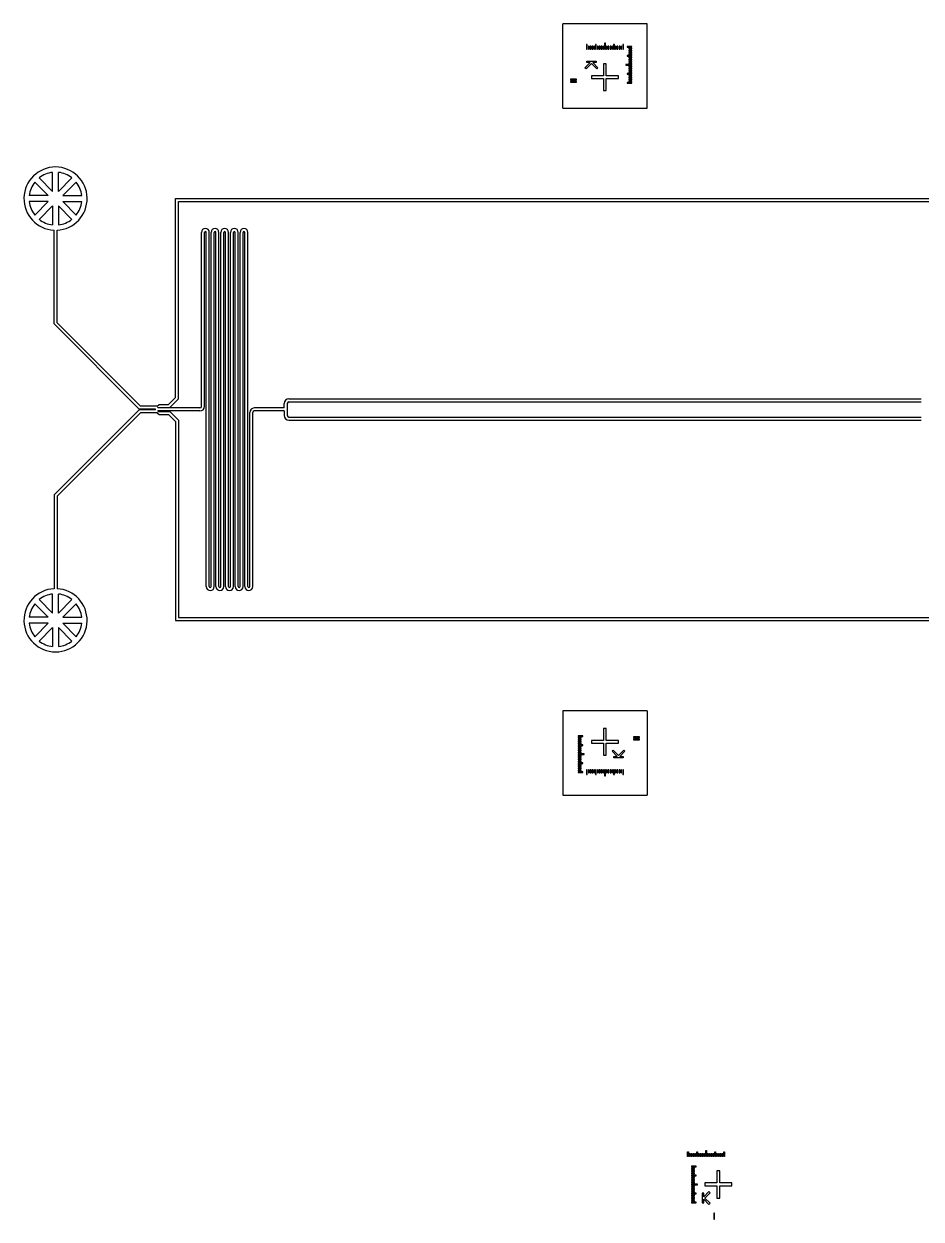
# Model space of a CAD drawing. Extents: x -24493 to 76507, y 84496 to 185496.
# Drawn here: x -42 to 14857, y 114158 to 133996 of the extents above; entities that cross this region are included whole.
import ezdxf

# ---------------------------------------------------------------- set-up
doc = ezdxf.new("R2010")
doc.units = 13
doc.layers.add('CHROME', color=10, linetype='Continuous')
doc.layers.add('CL - Main', color=150, linetype='Continuous')

msp = doc.modelspace()

# ---------------------------------------------------------------- linework, layer by layer
at = {"layer": 'CHROME'}
for p, q in [((9313, 133653), (9301, 133653)), ((9301, 133653), (9301, 133578)), ((9301, 133578), (9313, 133578)), ((9313, 133578), (9313, 133653)), ((9343, 133628), (9331, 133628)), ((9331, 133628), (9331, 133578)), ((9331, 133578), (9343, 133578)), ((9343, 133578), (9343, 133628)), ((9373, 133628), (9361, 133628)), ((9361, 133628), (9361, 133578)), ((9361, 133578), (9373, 133578)), ((9373, 133578), (9373, 133628)), ((9403, 133628), (9391, 133628)), ((9391, 133628), (9391, 133578)), ((9391, 133578), (9403, 133578)), ((9403, 133578), (9403, 133628)), ((9433, 133628), (9421, 133628)), ((9421, 133628), (9421, 133578)), ((9421, 133578), (9433, 133578)), ((9433, 133578), (9433, 133628)), ((9463, 133653), (9451, 133653)), ((9451, 133653), (9451, 133578)), ((9451, 133578), (9463, 133578)), ((9463, 133578), (9463, 133653)), ((9493, 133628), (9481, 133628)), ((9481, 133628), (9481, 133578)), ((9481, 133578), (9493, 133578)), ((9493, 133578), (9493, 133628)), ((9523, 133628), (9511, 133628)), ((9511, 133628), (9511, 133578)), ((9511, 133578), (9523, 133578)), ((9523, 133578), (9523, 133628)), ((9553, 133628), (9541, 133628)), ((9541, 133628), (9541, 133578)), ((9541, 133578), (9553, 133578)), ((9553, 133578), (9553, 133628)), ((9583, 133628), (9571, 133628)), ((9571, 133628), (9571, 133578)), ((9571, 133578), (9583, 133578)), ((9583, 133578), (9583, 133628)), ((9613, 133678), (9601, 133678)), ((9601, 133678), (9601, 133578)), ((9601, 133578), (9613, 133578)), ((9613, 133578), (9613, 133678)), ((9643, 133628), (9631, 133628)), ((9631, 133628), (9631, 133578)), ((9631, 133578), (9643, 133578)), ((9643, 133578), (9643, 133628)), ((9673, 133628), (9661, 133628)), ((9661, 133628), (9661, 133578)), ((9661, 133578), (9673, 133578)), ((9673, 133578), (9673, 133628)), ((9703, 133628), (9691, 133628)), ((9691, 133628), (9691, 133578)), ((9691, 133578), (9703, 133578)), ((9703, 133578), (9703, 133628)), ((9733, 133628), (9721, 133628)), ((9721, 133628), (9721, 133578)), ((9721, 133578), (9733, 133578)), ((9733, 133578), (9733, 133628)), ((9763, 133653), (9751, 133653)), ((9751, 133653), (9751, 133578)), ((9751, 133578), (9763, 133578)), ((9763, 133578), (9763, 133653)), ((9793, 133628), (9781, 133628)), ((9781, 133628), (9781, 133578)), ((9781, 133578), (9793, 133578)), ((9793, 133578), (9793, 133628)), ((9823, 133628), (9811, 133628)), ((9811, 133628), (9811, 133578)), ((9811, 133578), (9823, 133578)), ((9823, 133578), (9823, 133628)), ((9853, 133628), (9841, 133628)), ((9841, 133628), (9841, 133578)), ((9841, 133578), (9853, 133578)), ((9853, 133578), (9853, 133628)), ((9883, 133628), (9871, 133628)), ((9871, 133628), (9871, 133578)), ((9871, 133578), (9883, 133578)), ((9883, 133578), (9883, 133628)), ((9913, 133653), (9901, 133653)), ((9901, 133653), (9901, 133578)), ((9901, 133578), (9913, 133578)), ((9913, 133578), (9913, 133653)), ((10052, 133622), (9977, 133622)), ((9977, 133622), (9977, 133610)), ((9977, 133610), (10052, 133610)), ((10052, 133592), (10002, 133592)), ((10002, 133592), (10002, 133580)), ((10002, 133580), (10052, 133580)), ((10052, 133562), (10002, 133562)), ((10002, 133562), (10002, 133550)), ((10002, 133550), (10052, 133550)), ((10052, 133532), (10002, 133532)), ((10002, 133532), (10002, 133520)), ((10002, 133520), (10052, 133520)), ((10052, 133610), (10052, 133622)), ((10052, 133580), (10052, 133592)), ((10052, 133550), (10052, 133562)), ((10052, 133520), (10052, 133532)), ((9275, 133268), (9360, 133354)), ((9382, 133338), (9293, 133250)), ((9304, 133354), (9304, 133380)), ((9304, 133380), (9460, 133380)), ((9360, 133354), (9304, 133354)), ((9470, 133250), (9382, 133338)), ((9460, 133354), (9403, 133354)), ((9403, 133354), (9489, 133268)), ((9460, 133380), (9460, 133354)), ((9585, 133335), (9585, 133135)), ((9629, 133335), (9585, 133335)), ((9629, 133135), (9629, 133335)), ((10052, 133322), (9952, 133322)), ((9952, 133322), (9952, 133310)), ((9952, 133310), (10052, 133310)), ((10052, 133472), (9977, 133472)), ((9977, 133472), (9977, 133460)), ((9977, 133460), (10052, 133460)), ((10052, 133502), (10002, 133502)), ((10002, 133502), (10002, 133490)), ((10002, 133490), (10052, 133490)), ((10052, 133442), (10002, 133442)), ((10002, 133442), (10002, 133430)), ((10002, 133430), (10052, 133430)), ((10052, 133412), (10002, 133412)), ((10002, 133412), (10002, 133400)), ((10002, 133400), (10052, 133400)), ((10052, 133382), (10002, 133382)), ((10002, 133382), (10002, 133370)), ((10002, 133370), (10052, 133370)), ((10052, 133352), (10002, 133352)), ((10002, 133352), (10002, 133340)), ((10002, 133340), (10052, 133340)), ((10052, 133490), (10052, 133502)), ((10052, 133460), (10052, 133472)), ((10052, 133430), (10052, 133442)), ((10052, 133400), (10052, 133412)), ((10052, 133370), (10052, 133382)), ((10052, 133340), (10052, 133352)), ((10052, 133310), (10052, 133322)), ((9293, 133250), (9275, 133268)), ((9585, 133135), (9385, 133135)), ((9385, 133135), (9385, 133091)), ((9489, 133268), (9470, 133250)), ((9829, 133135), (9629, 133135)), ((9829, 133091), (9829, 133135)), ((10052, 133172), (9977, 133172)), ((9977, 133172), (9977, 133160)), ((9977, 133160), (10052, 133160)), ((10052, 133292), (10002, 133292)), ((10002, 133292), (10002, 133280)), ((10002, 133280), (10052, 133280)), ((10052, 133262), (10002, 133262)), ((10002, 133262), (10002, 133250)), ((10002, 133250), (10052, 133250)), ((10052, 133232), (10002, 133232)), ((10002, 133232), (10002, 133220)), ((10002, 133220), (10052, 133220)), ((10052, 133202), (10002, 133202)), ((10002, 133202), (10002, 133190)), ((10002, 133190), (10052, 133190)), ((10052, 133142), (10002, 133142)), ((10002, 133142), (10002, 133130)), ((10002, 133130), (10052, 133130)), ((10052, 133112), (10002, 133112)), ((10002, 133112), (10002, 133100)), ((10052, 133280), (10052, 133292)), ((10052, 133250), (10052, 133262)), ((10052, 133220), (10052, 133232)), ((10052, 133190), (10052, 133202)), ((10052, 133160), (10052, 133172)), ((10052, 133130), (10052, 133142)), ((10052, 133100), (10052, 133112)), ((9132, 133076), (9032, 133076)), ((9032, 133076), (9032, 133064)), ((9032, 133064), (9132, 133064)), ((9132, 133039), (9032, 133039)), ((9032, 133039), (9032, 133027)), ((9032, 133027), (9132, 133027)), ((9132, 133064), (9132, 133076)), ((9132, 133027), (9132, 133039)), ((9385, 133091), (9585, 133091)), ((9585, 133091), (9585, 132891)), ((9629, 132891), (9629, 133091)), ((9629, 133091), (9829, 133091)), ((10052, 133022), (9977, 133022)), ((9977, 133022), (9977, 133010)), ((9977, 133010), (10052, 133010)), ((10002, 133100), (10052, 133100)), ((10052, 133082), (10002, 133082)), ((10002, 133082), (10002, 133070)), ((10002, 133070), (10052, 133070)), ((10052, 133052), (10002, 133052)), ((10002, 133052), (10002, 133040)), ((10002, 133040), (10052, 133040)), ((10052, 133070), (10052, 133082)), ((10052, 133040), (10052, 133052)), ((10052, 133010), (10052, 133022)), ((9585, 132891), (9629, 132891)), ((433, 131216), (433, 131532)), ((532, 131216), (532, 131532)), ((362, 131146), (139, 131369)), ((433, 131216), (209, 131440)), ((532, 131216), (756, 131440)), ((603, 131146), (826, 131369)), ((362, 131146), (46, 131146)), ((603, 131146), (919, 131146)), ((362, 131046), (46, 131046)), ((362, 131046), (139, 130823)), ((433, 130975), (209, 130752)), ((433, 130975), (433, 130659)), ((532, 130975), (756, 130752)), ((532, 130975), (532, 130659)), ((603, 131046), (826, 130823)), ((603, 131046), (919, 131046)), ((433, 124217), (209, 124441)), ((433, 124217), (433, 124533)), ((532, 124217), (532, 124533)), ((532, 124217), (756, 124441)), ((362, 124147), (139, 124370)), ((603, 124147), (826, 124370)), ((362, 124147), (46, 124147)), ((362, 124047), (46, 124047)), ((362, 124047), (139, 123824)), ((603, 124147), (919, 124147)), ((603, 124047), (826, 123824)), ((603, 124047), (919, 124047)), ((433, 123977), (209, 123753)), ((433, 123977), (433, 123661)), ((532, 123977), (756, 123753)), ((532, 123977), (532, 123661)), ((9629, 122300), (9585, 122300)), ((9585, 122300), (9585, 122100)), ((9629, 122100), (9629, 122300)), ((9237, 122181), (9162, 122181)), ((9162, 122181), (9162, 122169)), ((9162, 122169), (9237, 122169)), ((9212, 122151), (9162, 122151)), ((9162, 122151), (9162, 122139)), ((9162, 122139), (9212, 122139)), ((9212, 122121), (9162, 122121)), ((9162, 122121), (9162, 122109)), ((9162, 122109), (9212, 122109)), ((9212, 122091), (9162, 122091)), ((9162, 122091), (9162, 122079)), ((9162, 122079), (9212, 122079)), ((9212, 122061), (9162, 122061)), ((9162, 122061), (9162, 122049)), ((9162, 122049), (9212, 122049)), ((9237, 122031), (9162, 122031)), ((9162, 122031), (9162, 122019)), ((9162, 122019), (9237, 122019)), ((9212, 122001), (9162, 122001)), ((9162, 122001), (9162, 121989)), ((9212, 122139), (9212, 122151)), ((9212, 122109), (9212, 122121)), ((9212, 122079), (9212, 122091)), ((9212, 122049), (9212, 122061)), ((9212, 121989), (9212, 122001)), ((9237, 122169), (9237, 122181)), ((9237, 122019), (9237, 122031)), ((9585, 122100), (9385, 122100)), ((9385, 122100), (9385, 122056)), ((9385, 122056), (9585, 122056)), ((9585, 122056), (9585, 121856)), ((9829, 122100), (9629, 122100)), ((9629, 121856), (9629, 122056)), ((9629, 122056), (9829, 122056)), ((9829, 122056), (9829, 122100)), ((10082, 122164), (10082, 122152)), ((10182, 122164), (10082, 122164)), ((10082, 122152), (10182, 122152)), ((10182, 122127), (10082, 122127)), ((10082, 122127), (10082, 122115)), ((10082, 122115), (10182, 122115)), ((10182, 122152), (10182, 122164)), ((10182, 122115), (10182, 122127)), ((9162, 121989), (9212, 121989)), ((9212, 121971), (9162, 121971)), ((9162, 121971), (9162, 121959)), ((9162, 121959), (9212, 121959)), ((9212, 121941), (9162, 121941)), ((9162, 121941), (9162, 121929)), ((9162, 121929), (9212, 121929)), ((9212, 121911), (9162, 121911)), ((9162, 121911), (9162, 121899)), ((9162, 121899), (9212, 121899)), ((9262, 121881), (9162, 121881)), ((9162, 121881), (9162, 121869)), ((9162, 121869), (9262, 121869)), ((9212, 121851), (9162, 121851)), ((9162, 121851), (9162, 121839)), ((9162, 121839), (9212, 121839)), ((9212, 121821), (9162, 121821)), ((9162, 121821), (9162, 121809)), ((9162, 121809), (9212, 121809)), ((9212, 121959), (9212, 121971)), ((9212, 121929), (9212, 121941)), ((9212, 121899), (9212, 121911)), ((9212, 121839), (9212, 121851)), ((9212, 121809), (9212, 121821)), ((9262, 121869), (9262, 121881)), ((9585, 121856), (9629, 121856)), ((9725, 121924), (9743, 121942)), ((9810, 121838), (9725, 121924)), ((9743, 121942), (9832, 121853)), ((9754, 121812), (9754, 121838)), ((9754, 121838), (9810, 121838)), ((9910, 121812), (9754, 121812)), ((9832, 121853), (9920, 121942)), ((9939, 121924), (9853, 121838)), ((9853, 121838), (9910, 121838)), ((9910, 121838), (9910, 121812)), ((9920, 121942), (9939, 121924)), ((9212, 121791), (9162, 121791)), ((9162, 121791), (9162, 121779)), ((9162, 121779), (9212, 121779)), ((9212, 121761), (9162, 121761)), ((9162, 121761), (9162, 121749)), ((9162, 121749), (9212, 121749)), ((9237, 121731), (9162, 121731)), ((9162, 121731), (9162, 121719)), ((9162, 121719), (9237, 121719)), ((9212, 121701), (9162, 121701)), ((9162, 121701), (9162, 121689)), ((9162, 121689), (9212, 121689)), ((9212, 121671), (9162, 121671)), ((9162, 121671), (9162, 121659)), ((9162, 121659), (9212, 121659)), ((9212, 121641), (9162, 121641)), ((9162, 121641), (9162, 121629)), ((9162, 121629), (9212, 121629)), ((9212, 121611), (9162, 121611)), ((9162, 121611), (9162, 121599)), ((9212, 121779), (9212, 121791)), ((9212, 121749), (9212, 121761)), ((9212, 121689), (9212, 121701)), ((9212, 121659), (9212, 121671)), ((9212, 121629), (9212, 121641)), ((9212, 121599), (9212, 121611)), ((9237, 121719), (9237, 121731)), ((9301, 121613), (9301, 121538)), ((9313, 121613), (9301, 121613)), ((9313, 121538), (9313, 121613)), ((9331, 121613), (9331, 121563)), ((9343, 121613), (9331, 121613)), ((9343, 121563), (9343, 121613)), ((9361, 121613), (9361, 121563)), ((9373, 121613), (9361, 121613)), ((9373, 121563), (9373, 121613)), ((9391, 121613), (9391, 121563)), ((9403, 121613), (9391, 121613)), ((9403, 121563), (9403, 121613)), ((9421, 121613), (9421, 121563)), ((9433, 121613), (9421, 121613)), ((9433, 121563), (9433, 121613)), ((9451, 121613), (9451, 121538)), ((9463, 121613), (9451, 121613)), ((9463, 121538), (9463, 121613)), ((9481, 121613), (9481, 121563)), ((9493, 121613), (9481, 121613)), ((9493, 121563), (9493, 121613)), ((9511, 121613), (9511, 121563)), ((9523, 121613), (9511, 121613)), ((9523, 121563), (9523, 121613)), ((9541, 121613), (9541, 121563)), ((9553, 121613), (9541, 121613)), ((9553, 121563), (9553, 121613)), ((9571, 121613), (9571, 121563)), ((9583, 121613), (9571, 121613)), ((9583, 121563), (9583, 121613)), ((9601, 121613), (9601, 121513)), ((9613, 121613), (9601, 121613)), ((9613, 121513), (9613, 121613)), ((9631, 121613), (9631, 121563)), ((9643, 121613), (9631, 121613)), ((9643, 121563), (9643, 121613)), ((9661, 121613), (9661, 121563)), ((9673, 121613), (9661, 121613)), ((9673, 121563), (9673, 121613)), ((9691, 121613), (9691, 121563)), ((9703, 121613), (9691, 121613)), ((9703, 121563), (9703, 121613)), ((9721, 121613), (9721, 121563)), ((9733, 121613), (9721, 121613)), ((9733, 121563), (9733, 121613)), ((9751, 121613), (9751, 121538)), ((9763, 121613), (9751, 121613)), ((9763, 121538), (9763, 121613)), ((9781, 121613), (9781, 121563)), ((9793, 121613), (9781, 121613)), ((9793, 121563), (9793, 121613)), ((9811, 121613), (9811, 121563)), ((9823, 121613), (9811, 121613)), ((9823, 121563), (9823, 121613)), ((9841, 121613), (9841, 121563)), ((9853, 121613), (9841, 121613)), ((9853, 121563), (9853, 121613)), ((9871, 121613), (9871, 121563)), ((9883, 121613), (9871, 121613)), ((9883, 121563), (9883, 121613)), ((9901, 121613), (9901, 121538)), ((9913, 121613), (9901, 121613)), ((9913, 121538), (9913, 121613)), ((9162, 121599), (9212, 121599)), ((9237, 121581), (9162, 121581)), ((9162, 121581), (9162, 121569)), ((9162, 121569), (9237, 121569)), ((9237, 121569), (9237, 121581)), ((9301, 121538), (9313, 121538)), ((9331, 121563), (9343, 121563)), ((9361, 121563), (9373, 121563)), ((9391, 121563), (9403, 121563)), ((9421, 121563), (9433, 121563)), ((9451, 121538), (9463, 121538)), ((9481, 121563), (9493, 121563)), ((9511, 121563), (9523, 121563)), ((9541, 121563), (9553, 121563)), ((9571, 121563), (9583, 121563)), ((9601, 121513), (9613, 121513)), ((9631, 121563), (9643, 121563)), ((9661, 121563), (9673, 121563)), ((9691, 121563), (9703, 121563)), ((9721, 121563), (9733, 121563)), ((9751, 121538), (9763, 121538)), ((9781, 121563), (9793, 121563)), ((9811, 121563), (9823, 121563)), ((9841, 121563), (9853, 121563)), ((9871, 121563), (9883, 121563)), ((9901, 121538), (9913, 121538))]:
    msp.add_line(p, q, dxfattribs=at)
for centre, start, end in [((483, 131096), 96.5242, 128.4758), ((483, 131096), 51.5242, 83.4758), ((483, 131096), 141.5242, 173.4758), ((483, 131096), 6.5242, 38.4758), ((483, 131096), 186.5242, 218.4758), ((483, 131096), 321.5242, 353.4758), ((483, 131096), 231.5242, 263.4758), ((483, 131096), 276.5242, 308.4758), ((483, 124097), 96.5242, 128.4758), ((483, 124097), 51.5242, 83.4758), ((483, 124097), 141.5242, 173.4758), ((483, 124097), 6.5242, 38.4758), ((483, 124097), 186.5242, 218.4758), ((483, 124097), 321.5242, 353.4758), ((483, 124097), 231.5242, 263.4758), ((483, 124097), 276.5242, 308.4758)]:
    msp.add_arc(centre, 439, start, end, dxfattribs=at)
at = {"layer": 'CL - Main'}
for p, q in [((8907, 132596), (8907, 133996)), ((10307, 133996), (8907, 133996)), ((10307, 132596), (10307, 133996)), ((8907, 132596), (10307, 132596)), ((2473, 127793), (2473, 131096)), ((2473, 131096), (21881, 131096)), ((2523, 127772), (2523, 131046)), ((2523, 131046), (21831, 131046)), ((458, 129015), (458, 130571)), ((508, 129036), (508, 130571)), ((2907, 127646), (2907, 130536)), ((2957, 127646), (2957, 130536)), ((2987, 124656), (2987, 130536)), ((3037, 124656), (3037, 130536)), ((3067, 124656), (3067, 130536)), ((3117, 124656), (3117, 130536)), ((3147, 124656), (3147, 130536)), ((3197, 124656), (3197, 130536)), ((3227, 124656), (3227, 130536)), ((3277, 124656), (3277, 130536)), ((3307, 124656), (3307, 130536)), ((3357, 124656), (3357, 130536)), ((3387, 124656), (3387, 130536)), ((3437, 124656), (3437, 130536)), ((3467, 124656), (3467, 130536)), ((3517, 124656), (3517, 130536)), ((3547, 124656), (3547, 130536)), ((3597, 124656), (3597, 130536)), ((3627, 124656), (3627, 130536)), ((3677, 124656), (3677, 130536)), ((1872, 127601), (458, 129015)), ((1892, 127651), (508, 129036)), ((2361, 127681), (2473, 127793)), ((2382, 127631), (2523, 127772)), ((4357, 127771), (14857, 127771)), ((1872, 127591), (458, 126177)), ((2142, 127601), (1872, 127601)), ((2142, 127591), (1872, 127591)), ((2172, 127651), (1892, 127651)), ((2142, 127591), (2142, 127601)), ((2172, 127651), (2202, 127681)), ((2182, 127621), (2182, 127631)), ((2182, 127631), (2382, 127631)), ((2882, 127621), (2182, 127621)), ((2182, 127571), (2182, 127561)), ((2882, 127571), (2182, 127571)), ((2182, 127561), (2382, 127561)), ((2202, 127681), (2361, 127681)), ((2382, 127561), (2523, 127419)), ((4282, 127621), (3782, 127621)), ((4282, 127571), (3782, 127571)), ((4282, 127621), (4282, 127696)), ((4282, 127571), (4282, 127496)), ((4332, 127696), (4332, 127496)), ((4357, 127721), (14857, 127721)), ((1892, 127541), (508, 126156)), ((2172, 127541), (1892, 127541)), ((2172, 127541), (2202, 127511)), ((2202, 127511), (2361, 127511)), ((2361, 127511), (2473, 127399)), ((2473, 127399), (2473, 124096)), ((2523, 127419), (2523, 124146)), ((3707, 124656), (3707, 127546)), ((3757, 124656), (3757, 127546)), ((4357, 127471), (14857, 127471)), ((4357, 127421), (14857, 127421)), ((458, 126177), (458, 124621)), ((508, 126156), (508, 124621)), ((2473, 124096), (21881, 124096)), ((2523, 124146), (21831, 124146)), ((10307, 122596), (8907, 122596)), ((8907, 122596), (8907, 121196)), ((10307, 122596), (10307, 121196)), ((8907, 121196), (10307, 121196)), ((10980, 115198), (10980, 115273)), ((10980, 115273), (10992, 115273)), ((10992, 115273), (10992, 115198)), ((11130, 115198), (11130, 115273)), ((11130, 115273), (11142, 115273)), ((11142, 115273), (11142, 115198)), ((11280, 115198), (11280, 115298)), ((11280, 115298), (11292, 115298)), ((11292, 115298), (11292, 115198)), ((11430, 115198), (11430, 115273)), ((11430, 115273), (11442, 115273)), ((11442, 115273), (11442, 115198)), ((11580, 115198), (11580, 115273)), ((11580, 115273), (11592, 115273)), ((11592, 115273), (11592, 115198)), ((10992, 115198), (10980, 115198)), ((11010, 115198), (11010, 115248)), ((11010, 115248), (11022, 115248)), ((11022, 115198), (11010, 115198)), ((11022, 115248), (11022, 115198)), ((11040, 115198), (11040, 115248)), ((11040, 115248), (11052, 115248)), ((11052, 115198), (11040, 115198)), ((11052, 115248), (11052, 115198)), ((11070, 115198), (11070, 115248)), ((11070, 115248), (11082, 115248)), ((11082, 115198), (11070, 115198)), ((11082, 115248), (11082, 115198)), ((11100, 115198), (11100, 115248)), ((11100, 115248), (11112, 115248)), ((11112, 115198), (11100, 115198)), ((11112, 115248), (11112, 115198)), ((11142, 115198), (11130, 115198)), ((11160, 115198), (11160, 115248)), ((11160, 115248), (11172, 115248)), ((11172, 115198), (11160, 115198)), ((11172, 115248), (11172, 115198)), ((11190, 115198), (11190, 115248)), ((11190, 115248), (11202, 115248)), ((11202, 115198), (11190, 115198)), ((11202, 115248), (11202, 115198)), ((11220, 115198), (11220, 115248)), ((11220, 115248), (11232, 115248)), ((11232, 115198), (11220, 115198)), ((11232, 115248), (11232, 115198)), ((11250, 115198), (11250, 115248)), ((11250, 115248), (11262, 115248)), ((11262, 115198), (11250, 115198)), ((11262, 115248), (11262, 115198)), ((11292, 115198), (11280, 115198)), ((11310, 115198), (11310, 115248)), ((11310, 115248), (11322, 115248)), ((11322, 115198), (11310, 115198)), ((11322, 115248), (11322, 115198)), ((11340, 115198), (11340, 115248)), ((11340, 115248), (11352, 115248)), ((11352, 115198), (11340, 115198)), ((11352, 115248), (11352, 115198)), ((11370, 115198), (11370, 115248)), ((11370, 115248), (11382, 115248)), ((11382, 115198), (11370, 115198)), ((11382, 115248), (11382, 115198)), ((11400, 115198), (11400, 115248)), ((11400, 115248), (11412, 115248)), ((11412, 115198), (11400, 115198)), ((11412, 115248), (11412, 115198)), ((11442, 115198), (11430, 115198)), ((11460, 115198), (11460, 115248)), ((11460, 115248), (11472, 115248)), ((11472, 115198), (11460, 115198)), ((11472, 115248), (11472, 115198)), ((11490, 115198), (11490, 115248)), ((11490, 115248), (11502, 115248)), ((11502, 115198), (11490, 115198)), ((11502, 115248), (11502, 115198)), ((11520, 115198), (11520, 115248)), ((11520, 115248), (11532, 115248)), ((11532, 115198), (11520, 115198)), ((11532, 115248), (11532, 115198)), ((11550, 115198), (11550, 115248)), ((11550, 115248), (11562, 115248)), ((11562, 115198), (11550, 115198)), ((11562, 115248), (11562, 115198)), ((11592, 115198), (11580, 115198)), ((11119, 115039), (11044, 115039)), ((11044, 115039), (11044, 115027)), ((11044, 115027), (11119, 115027)), ((11094, 115009), (11044, 115009)), ((11044, 115009), (11044, 114997)), ((11044, 114997), (11094, 114997)), ((11094, 114979), (11044, 114979)), ((11044, 114979), (11044, 114967)), ((11044, 114967), (11094, 114967)), ((11094, 114949), (11044, 114949)), ((11044, 114949), (11044, 114937)), ((11044, 114937), (11094, 114937)), ((11094, 114919), (11044, 114919)), ((11044, 114919), (11044, 114907)), ((11044, 114907), (11094, 114907)), ((11119, 114889), (11044, 114889)), ((11044, 114889), (11044, 114877)), ((11044, 114877), (11119, 114877)), ((11094, 114859), (11044, 114859)), ((11044, 114859), (11044, 114847)), ((11094, 114997), (11094, 115009)), ((11094, 114967), (11094, 114979)), ((11094, 114937), (11094, 114949)), ((11094, 114907), (11094, 114919)), ((11094, 114847), (11094, 114859)), ((11119, 115027), (11119, 115039)), ((11119, 114877), (11119, 114889)), ((11514, 114958), (11464, 114958)), ((11464, 114958), (11464, 114758)), ((11514, 114758), (11514, 114958)), ((11044, 114847), (11094, 114847)), ((11094, 114829), (11044, 114829)), ((11044, 114829), (11044, 114817)), ((11044, 114817), (11094, 114817)), ((11094, 114799), (11044, 114799)), ((11044, 114799), (11044, 114787)), ((11044, 114787), (11094, 114787)), ((11094, 114769), (11044, 114769)), ((11044, 114769), (11044, 114757)), ((11044, 114757), (11094, 114757)), ((11144, 114739), (11044, 114739)), ((11044, 114739), (11044, 114727)), ((11044, 114727), (11144, 114727)), ((11094, 114709), (11044, 114709)), ((11044, 114709), (11044, 114697)), ((11044, 114697), (11094, 114697)), ((11094, 114679), (11044, 114679)), ((11044, 114679), (11044, 114667)), ((11044, 114667), (11094, 114667)), ((11094, 114817), (11094, 114829)), ((11094, 114787), (11094, 114799)), ((11094, 114757), (11094, 114769)), ((11094, 114697), (11094, 114709)), ((11094, 114667), (11094, 114679)), ((11144, 114727), (11144, 114739)), ((11464, 114758), (11264, 114758)), ((11264, 114758), (11264, 114708)), ((11264, 114708), (11464, 114708)), ((11464, 114708), (11464, 114508)), ((11714, 114758), (11514, 114758)), ((11514, 114508), (11514, 114708)), ((11514, 114708), (11714, 114708)), ((11714, 114708), (11714, 114758)), ((11094, 114649), (11044, 114649)), ((11044, 114649), (11044, 114637)), ((11044, 114637), (11094, 114637)), ((11094, 114619), (11044, 114619)), ((11044, 114619), (11044, 114607)), ((11044, 114607), (11094, 114607)), ((11119, 114589), (11044, 114589)), ((11044, 114589), (11044, 114577)), ((11044, 114577), (11119, 114577)), ((11094, 114559), (11044, 114559)), ((11044, 114559), (11044, 114547)), ((11044, 114547), (11094, 114547)), ((11094, 114529), (11044, 114529)), ((11044, 114529), (11044, 114517)), ((11044, 114517), (11094, 114517)), ((11094, 114499), (11044, 114499)), ((11044, 114499), (11044, 114487)), ((11044, 114487), (11094, 114487)), ((11094, 114469), (11044, 114469)), ((11044, 114469), (11044, 114457)), ((11094, 114637), (11094, 114649)), ((11094, 114607), (11094, 114619)), ((11094, 114547), (11094, 114559)), ((11094, 114517), (11094, 114529)), ((11094, 114487), (11094, 114499)), ((11094, 114457), (11094, 114469)), ((11119, 114577), (11119, 114589)), ((11249, 114586), (11223, 114586)), ((11223, 114586), (11223, 114430)), ((11249, 114530), (11334, 114615)), ((11249, 114530), (11249, 114586)), ((11249, 114430), (11249, 114487)), ((11249, 114487), (11334, 114401)), ((11264, 114508), (11353, 114597)), ((11264, 114508), (11353, 114420)), ((11334, 114615), (11353, 114597)), ((11464, 114508), (11514, 114508)), ((11044, 114457), (11094, 114457)), ((11119, 114439), (11044, 114439)), ((11044, 114439), (11044, 114427)), ((11044, 114427), (11119, 114427)), ((11119, 114427), (11119, 114439)), ((11223, 114430), (11249, 114430)), ((11334, 114401), (11353, 114420)), ((11414, 114258), (11414, 114158)), ((11426, 114258), (11414, 114258)), ((11414, 114158), (11426, 114158)), ((11426, 114158), (11426, 114258))]:
    msp.add_line(p, q, dxfattribs=at)
for centre, radius, start, end in [((483, 131096), 525, 272.7294, 267.2706), ((2972, 130536), 65, 0, 180), ((2972, 130536), 15, 0, 180), ((3132, 130536), 65, 0, 180), ((3132, 130536), 15, 0, 180), ((3292, 130536), 65, 0, 180), ((3292, 130536), 15, 0, 180), ((3452, 130536), 65, 0, 180), ((3452, 130536), 15, 0, 180), ((3612, 130536), 65, 0, 180), ((3612, 130536), 15, 0, 180), ((4357, 127696), 75, 90, 180), ((2882, 127646), 25, 270, 0), ((2882, 127646), 75, 270, 0), ((3782, 127546), 75, 90, 180), ((3782, 127546), 25, 90, 180), ((4357, 127696), 25, 90, 180), ((4357, 127496), 75, 180, 270), ((4357, 127496), 25, 180, 270), ((483, 124097), 525, 92.7294, 87.2706), ((3052, 124656), 65, 180, 0), ((3052, 124656), 15, 180, 0), ((3212, 124656), 65, 180, 0), ((3212, 124656), 15, 180, 0), ((3372, 124656), 65, 180, 0), ((3372, 124656), 15, 180, 0), ((3532, 124656), 65, 180, 0), ((3532, 124656), 15, 180, 0), ((3692, 124656), 65, 180, 0), ((3692, 124656), 15, 180, 0)]:
    msp.add_arc(centre, radius, start, end, dxfattribs=at)

doc.saveas('drawing.dxf')
